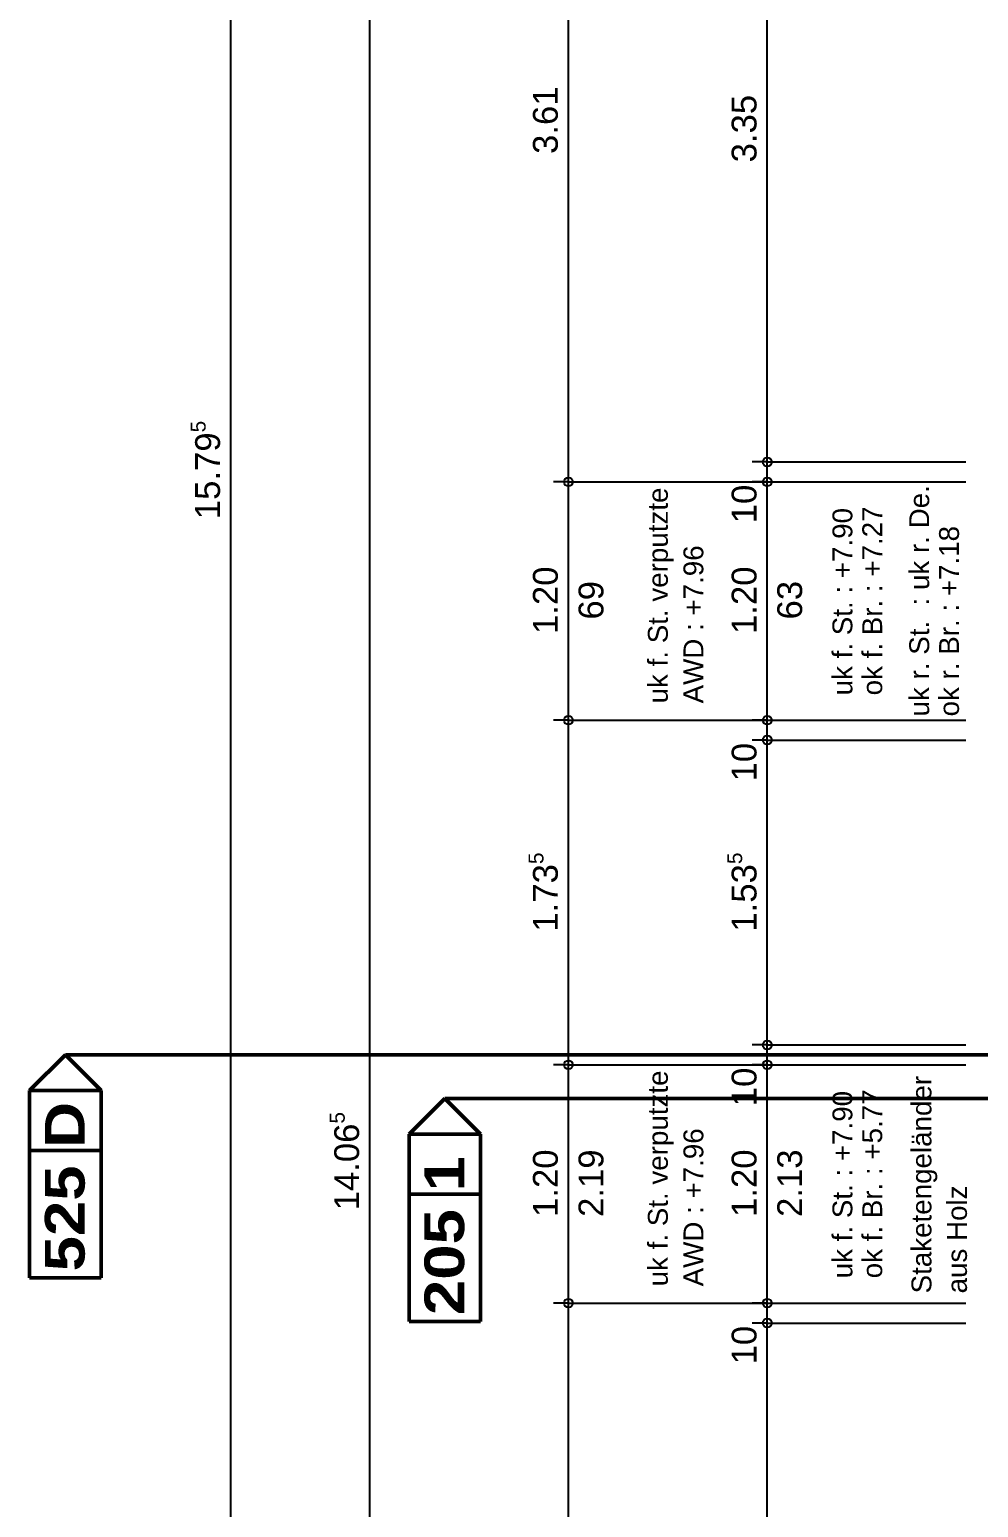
# Model space of a CAD drawing. Header units: centimetres. Extents: x 0.3 to 84.3, y 0.3 to 59.7.
# Drawn here: x 20.94 to 30.49, y 29.94 to 44.82 of the extents above; entities that cross this region are included whole.
import ezdxf

# ---------------------------------------------------------------- set-up
doc = ezdxf.new("R2010")
doc.units = ezdxf.units.CM
doc.linetypes.add('AUSGEZOGEN', pattern=[0])
doc.linetypes.add('STRICHPUNKT', pattern=[25.4, 12.7, -6.35, 0, -6.35])
for name, color, linetype, lineweight in [('Schnittbegrenzung', 7, 'AUSGEZOGEN', 25), ('Text Koten', 7, 'AUSGEZOGEN', 50), ('Text Werkplan Ausfuehrung', 7, 'AUSGEZOGEN', 50), ('Vorprojektmasse', 7, 'AUSGEZOGEN', 25), ('Werkplan- Ausfuehrungsmasse', 7, 'AUSGEZOGEN', 25)]:
    doc.layers.add(name, color=color, linetype=linetype, lineweight=lineweight)
doc.styles.add('ARIAL', font='ARIAL.TTF')
doc.styles.add('Arial Black', font='Arial Black')

msp = doc.modelspace()

# ---------------------------------------------------------------- linework, layer by layer
at = {"layer": 'Schnittbegrenzung', "color": 14, "linetype": 'AUSGEZOGEN', "lineweight": 50, "true_color": 0xb20000}
for p, q in [((20.94, 34.134), (21.3, 34.494)), ((21.3, 34.494), (21.66, 34.134)), ((21.66, 34.134), (20.94, 34.134)), ((20.94, 32.25), (20.94, 34.134)), ((21.66, 34.134), (21.66, 32.25)), ((21.66, 34.134), (21.66, 32.25)), ((21.66, 33.53), (20.94, 33.53)), ((21.66, 32.25), (20.94, 32.25))]:
    msp.add_line(p, q, dxfattribs=at)
at = {"layer": 'Schnittbegrenzung', "color": 14, "linetype": 'STRICHPUNKT', "lineweight": 50, "true_color": 0xb20000}
msp.add_line((21.3, 34.494), (72.516, 34.494), dxfattribs=at)
at = {"layer": 'Schnittbegrenzung', "color": 27, "linetype": 'AUSGEZOGEN', "lineweight": 50, "true_color": 0x825028}
for p, q in [((24.76, 33.694), (25.12, 34.054)), ((25.12, 34.054), (25.48, 33.694)), ((25.48, 33.694), (24.76, 33.694)), ((24.76, 31.81), (24.76, 33.694)), ((25.48, 33.694), (25.48, 31.81)), ((25.48, 33.694), (25.48, 31.81)), ((25.48, 33.09), (24.76, 33.09)), ((25.48, 31.81), (24.76, 31.81))]:
    msp.add_line(p, q, dxfattribs=at)
at = {"layer": 'Schnittbegrenzung', "color": 27, "linetype": 'STRICHPUNKT', "lineweight": 50, "true_color": 0x825028}
msp.add_line((25.12, 34.054), (37.02, 34.054), dxfattribs=at)
at = {"layer": 'Vorprojektmasse', "color": 32, "linetype": 'AUSGEZOGEN', "lineweight": 25, "true_color": 0xc36e14}
msp.add_line((22.964, 24.584), (22.964, 56.174), dxfattribs=at)
at = {"layer": 'Werkplan- Ausfuehrungsmasse', "color": 7, "linetype": 'AUSGEZOGEN', "lineweight": 25}
for p, q in [((24.364, 19.354), (24.364, 47.484)), ((26.364, 40.264), (26.364, 47.484)), ((28.364, 40.464), (28.364, 47.164)), ((28.364, 40.464), (28.214, 40.464)), ((28.364, 40.464), (28.514, 40.464)), ((28.364, 40.464), (30.364, 40.464)), ((28.364, 40.264), (28.364, 40.464)), ((26.364, 40.264), (26.214, 40.264)), ((26.364, 40.264), (26.514, 40.264)), ((26.364, 40.264), (28.764, 40.264)), ((26.364, 37.864), (26.364, 40.264)), ((28.364, 40.264), (28.214, 40.264)), ((28.364, 40.264), (28.514, 40.264)), ((28.364, 40.264), (30.364, 40.264)), ((28.364, 37.864), (28.364, 40.264)), ((26.364, 37.864), (26.214, 37.864)), ((26.364, 37.864), (26.514, 37.864)), ((26.364, 34.394), (26.364, 37.864)), ((28.364, 37.864), (28.214, 37.864)), ((28.364, 37.864), (28.514, 37.864)), ((28.364, 37.664), (28.364, 37.864)), ((28.364, 37.664), (28.214, 37.664)), ((28.364, 37.664), (28.514, 37.664)), ((28.364, 34.594), (28.364, 37.664)), ((28.364, 34.594), (28.214, 34.594)), ((28.364, 34.594), (28.514, 34.594)), ((28.364, 34.394), (28.364, 34.594)), ((26.364, 34.394), (26.214, 34.394)), ((26.364, 34.394), (26.514, 34.394)), ((26.364, 31.994), (26.364, 34.394)), ((28.364, 34.394), (28.214, 34.394)), ((28.364, 34.394), (28.514, 34.394)), ((28.364, 31.994), (28.364, 34.394)), ((26.364, 31.994), (26.214, 31.994)), ((26.364, 31.994), (26.514, 31.994)), ((26.364, 27.089), (26.364, 31.994)), ((28.364, 31.994), (28.214, 31.994)), ((28.364, 31.994), (28.514, 31.994)), ((28.364, 31.794), (28.364, 31.994)), ((28.364, 31.794), (28.214, 31.794)), ((28.364, 31.794), (28.514, 31.794)), ((28.364, 27.289), (28.364, 31.794))]:
    msp.add_line(p, q, dxfattribs=at)
for points in [[(26.364, 37.864), (26.745, 37.864), (26.745, 37.864), (28.764, 37.864)], [(28.364, 37.864), (28.745, 37.864), (28.745, 37.864), (30.364, 37.864)], [(28.364, 37.664), (28.742, 37.664), (28.742, 37.664), (30.364, 37.664)], [(28.364, 34.594), (28.69, 34.594), (28.69, 34.594), (30.364, 34.594)], [(26.364, 34.394), (26.687, 34.394), (26.687, 34.394), (28.764, 34.394)], [(28.364, 34.394), (28.687, 34.394), (28.687, 34.394), (30.364, 34.394)], [(26.364, 31.994), (26.647, 31.994), (26.647, 31.994), (26.743, 31.994), (26.743, 31.994), (28.764, 31.994)], [(28.364, 31.994), (28.647, 31.994), (28.647, 31.994), (28.744, 31.994), (28.744, 31.994), (30.364, 31.994)], [(28.364, 31.794), (28.644, 31.794), (28.644, 31.794), (28.74, 31.794), (28.74, 31.794), (30.364, 31.794)]]:
    msp.add_lwpolyline(points, dxfattribs=at)
for centre in [(28.364, 40.464), (26.364, 40.264), (28.364, 40.264), (26.364, 37.864), (28.364, 37.864), (28.364, 37.664), (28.364, 34.594), (26.364, 34.394), (28.364, 34.394), (26.364, 31.994), (28.364, 31.994), (28.364, 31.794)]:
    msp.add_circle(centre, 0.045, dxfattribs=at)

# ---------------------------------------------------------------- texts
at = {"layer": 'Schnittbegrenzung', "color": 14, "linetype": 'AUSGEZOGEN', "lineweight": 35, "true_color": 0xb20000, "insert": (21.5, 32.314), "char_height": 0.4, "width": 0.2, "attachment_point": 7, "rotation": 90, "style": 'Arial Black'}
msp.add_mtext('525\\~D', dxfattribs=at)
at = {"layer": 'Schnittbegrenzung', "color": 27, "linetype": 'AUSGEZOGEN', "lineweight": 35, "true_color": 0x825028, "insert": (25.32, 31.874), "char_height": 0.4, "width": 0.2, "attachment_point": 7, "rotation": 90, "style": 'Arial Black'}
msp.add_mtext('205\\~1', dxfattribs=at)
at = {"layer": 'Text Koten', "color": 7, "linetype": 'AUSGEZOGEN', "lineweight": 35, "char_height": 0.2, "width": 0.1, "attachment_point": 7, "rotation": 90, "style": 'ARIAL'}
for s, insert in [('uk\\~f.\\~St.\\~verputzte', (27.424, 38.033)), ('uk\\~r.\\~St.\\~\\~:\\~uk\\~r.\\~De.', (29.997, 37.902)), ('uk\\~f.\\~St.\\~:\\~+7.90', (29.224, 38.114)), ('ok\\~f.\\~Br.\\~:\\~+7.27', (29.524, 38.114)), ('ok\\~r.\\~Br.\\~:\\~+7.18', (30.297, 37.902)), ('AWD\\~:\\~+7.96', (27.724, 38.033)), ('uk\\~f.\\~St.\\~verputzte', (27.424, 32.163)), ('uk\\~f.\\~St.\\~:\\~+7.90', (29.224, 32.244)), ('ok\\~f.\\~Br.\\~:\\~+5.77', (29.524, 32.244)), ('AWD\\~:\\~+7.96', (27.724, 32.163))]:
    msp.add_mtext(s, dxfattribs=dict(at, insert=insert))
at = {"layer": 'Text Werkplan Ausfuehrung', "color": 7, "linetype": 'AUSGEZOGEN', "lineweight": 35, "char_height": 0.2, "width": 0.1, "attachment_point": 7, "rotation": 90, "style": 'ARIAL'}
for s, insert in [('Staketengeländer', (30.077, 32.092)), ('aus\\~Holz', (30.377, 32.092))]:
    msp.add_mtext(s, dxfattribs=dict(at, insert=insert))
at = {"layer": 'Vorprojektmasse', "color": 32, "linetype": 'AUSGEZOGEN', "lineweight": 50, "true_color": 0xc36e14, "attachment_point": 7, "rotation": 90, "style": 'ARIAL'}
for s, insert, char_height, width in [('5', (22.714, 40.762), 0.15, 0.075), ('15.79', (22.86, 39.888), 0.25, 0.125)]:
    msp.add_mtext(s, dxfattribs=dict(at, insert=insert, char_height=char_height, width=width))
at = {"layer": 'Werkplan- Ausfuehrungsmasse', "color": 7, "linetype": 'AUSGEZOGEN', "lineweight": 50, "attachment_point": 7, "rotation": 90, "style": 'ARIAL'}
for s, insert, char_height, width in [('3.61', (26.26, 43.566), 0.25, 0.125), ('3.35', (28.26, 43.481), 0.25, 0.125), ('10', (28.26, 39.847), 0.25, 0.125), ('1.20', (26.26, 38.732), 0.25, 0.125), ('1.20', (28.26, 38.732), 0.25, 0.125), ('69', (26.719, 38.877), 0.25, 0.125), ('63', (28.719, 38.878), 0.25, 0.125), ('10', (28.26, 37.247), 0.25, 0.125), ('5', (26.114, 36.415), 0.15, 0.075), ('5', (28.114, 36.415), 0.15, 0.075), ('1.73', (26.26, 35.735), 0.25, 0.125), ('1.53', (28.26, 35.735), 0.25, 0.125), ('10', (28.26, 33.977), 0.25, 0.125), ('5', (24.114, 33.802), 0.15, 0.075), ('14.06', (24.26, 32.928), 0.25, 0.125), ('1.20', (26.26, 32.862), 0.25, 0.125), ('2.19', (26.719, 32.862), 0.25, 0.125), ('1.20', (28.26, 32.862), 0.25, 0.125), ('2.13', (28.719, 32.862), 0.25, 0.125), ('10', (28.26, 31.377), 0.25, 0.125)]:
    msp.add_mtext(s, dxfattribs=dict(at, insert=insert, char_height=char_height, width=width))

doc.saveas('drawing.dxf')
